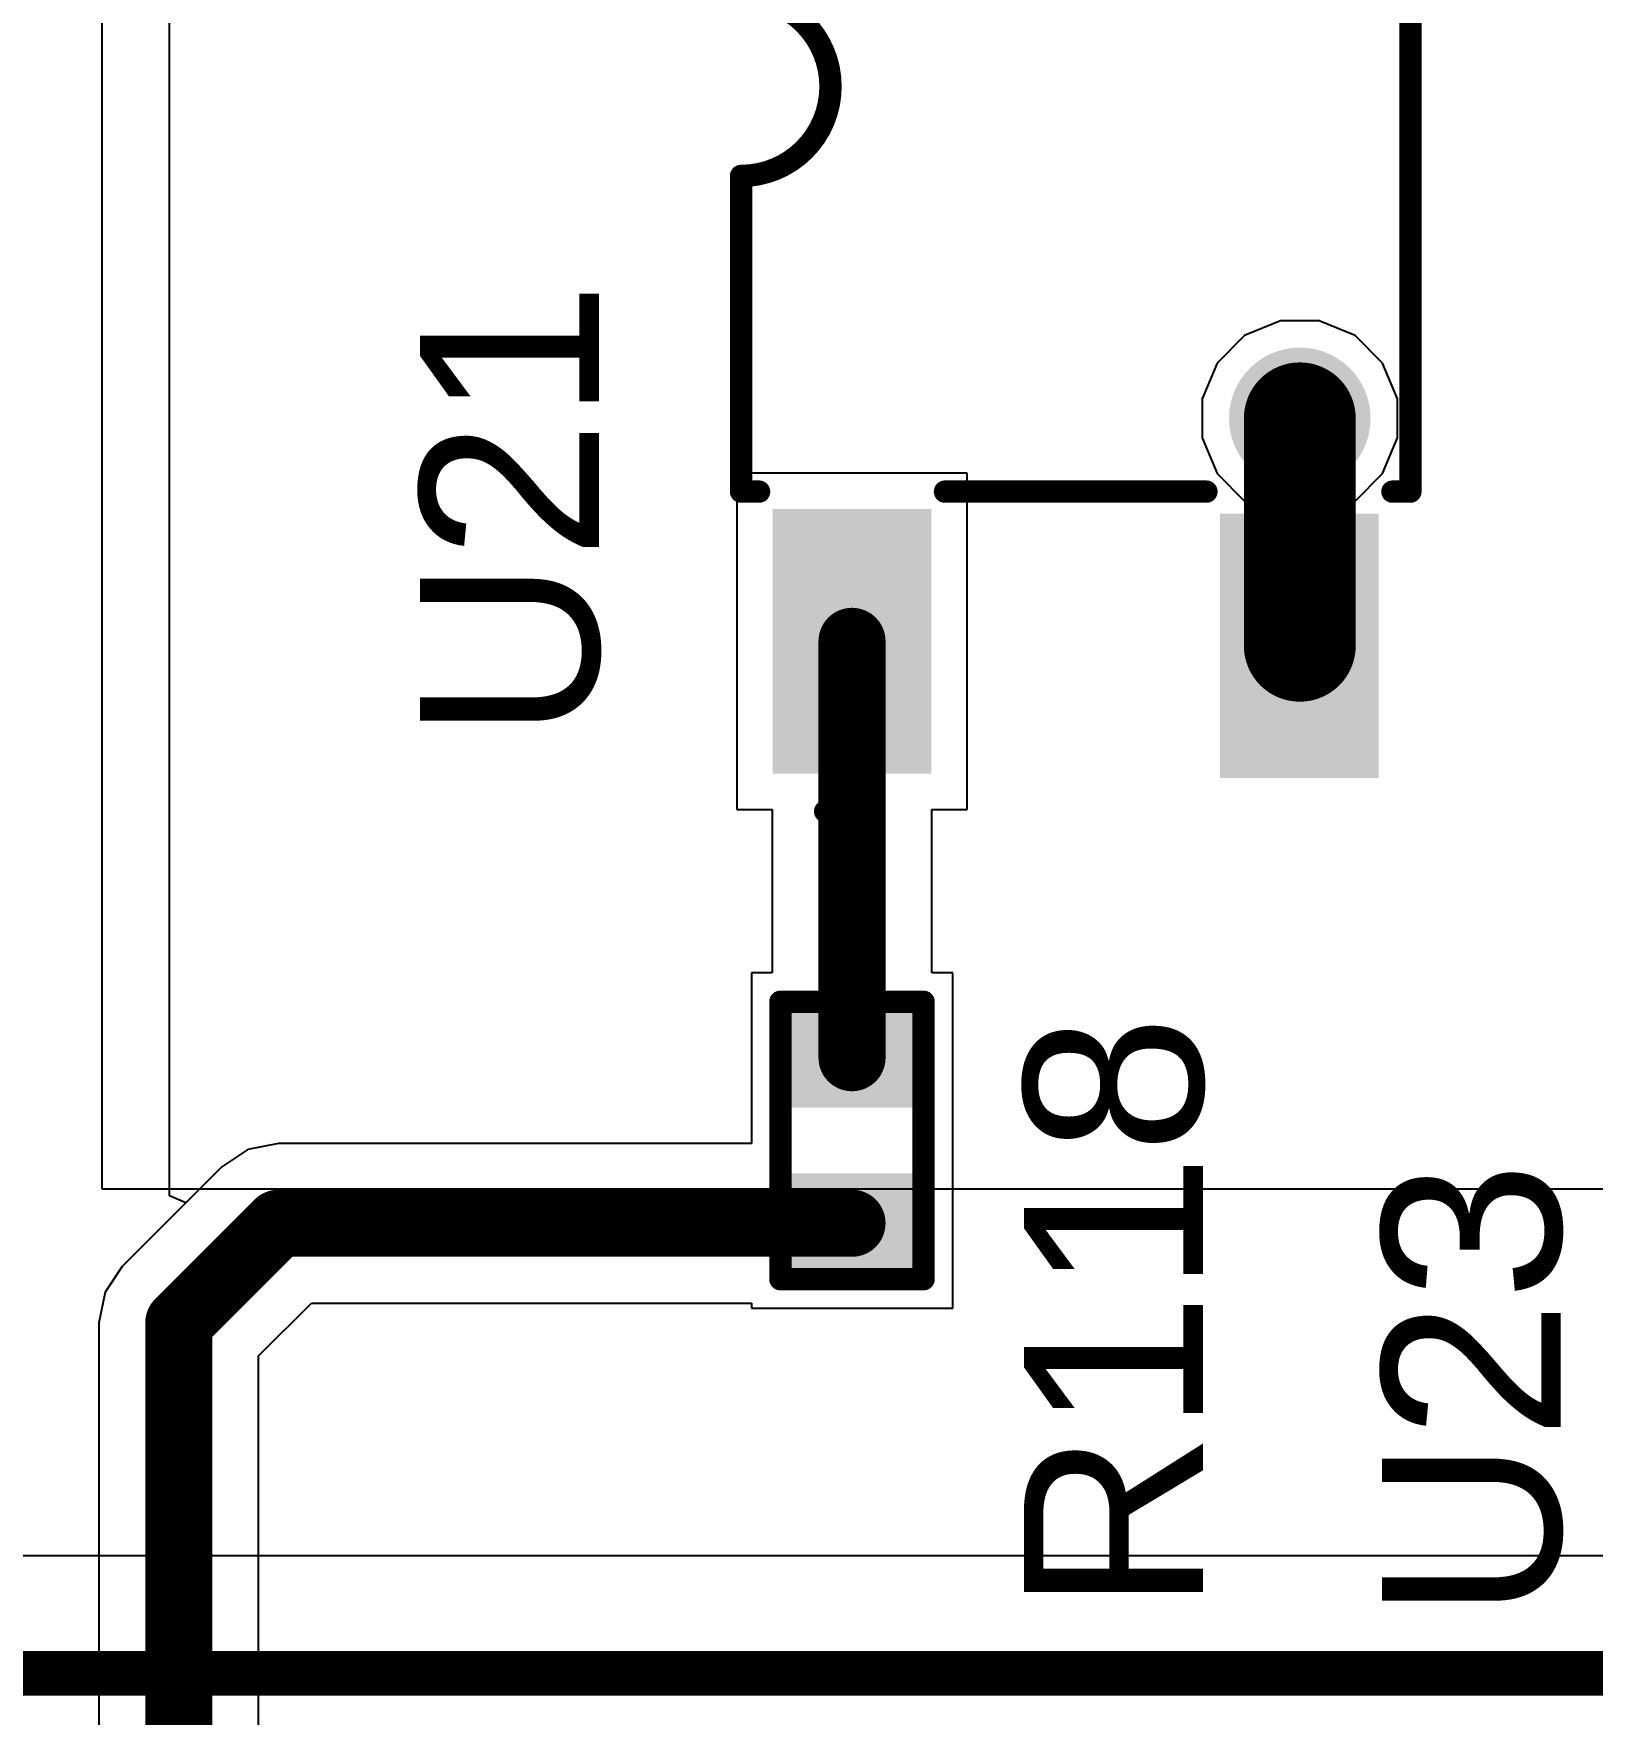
# Model space of a CAD drawing. Header units: inches. Extents: x -3 to 5259, y -3 to 5282.
# Drawn here: x 47.72 to 56.57, y 76.34 to 85.88 of the extents above; entities that cross this region are included whole.
import ezdxf

# ---------------------------------------------------------------- set-up
doc = ezdxf.new("R2010")
doc.units = ezdxf.units.IN
for name, color, linetype in [('Bottom Layer', 5, 'Continuous'), ('Bottom Solder', 6, 'Continuous'), ('Drill Drawing', 1, 'Continuous'), ('Layer 1', 16, 'Continuous'), ('Layer 2', 76, 'Continuous'), ('Top Layer', 1, 'Continuous'), ('Top Overlay', 2, 'Continuous'), ('Top Paste', 8, 'Continuous'), ('Top Solder', 216, 'Continuous'), ('Via Holes', 16, 'Continuous')]:
    doc.layers.add(name, color=color, linetype=linetype)
doc.styles.add('Arial', font='', dxfattribs={"height": 0.2})
doc.styles.get('Arial').set_extended_font_data('Arial')

# ---------------------------------------------------------------- blocks, each defined once
blk = doc.blocks.new('SO_5_7')
at = {"layer": 'Top Layer'}
for points in [[(-3.84985387, 0.8699995300000001), (-3.84985387, 1.67000047), (-2.44985413, 1.67000047), (-2.44985413, 0.8699995300000001)], [(2.44985413, 0.8699995300000001), (2.44985413, 1.67000047), (3.84985387, 1.67000047), (3.84985387, 0.8699995300000001)], [(2.47500013, -0.4000004699999999), (2.47500013, 0.4000004700000001), (3.87499987, 0.4000004699999999), (3.87499987, -0.4000004700000001)], [(-3.87499987, -1.67000047), (-3.87499987, -0.8699995300000001), (-2.47500013, -0.8699995300000001), (-2.47500013, -1.67000047)], [(2.44985413, -1.67000047), (2.44985413, -0.8699995300000001), (3.84985387, -0.8699995300000001), (3.84985387, -1.67000047)]]:
    blk.add_hatch(color=1, dxfattribs=at).paths.add_polyline_path(points)
at = {"layer": 'Top Paste'}
for points in [[(-3.84985387, 0.8699995300000001), (-3.84985387, 1.67000047), (-2.44985413, 1.67000047), (-2.44985413, 0.8699995300000001)], [(2.44985413, 0.8699995300000001), (2.44985413, 1.67000047), (3.84985387, 1.67000047), (3.84985387, 0.8699995300000001)], [(2.47500013, -0.4000004699999999), (2.47500013, 0.4000004700000001), (3.87499987, 0.4000004699999999), (3.87499987, -0.4000004700000001)], [(-3.87499987, -1.67000047), (-3.87499987, -0.8699995300000001), (-2.47500013, -0.8699995300000001), (-2.47500013, -1.67000047)], [(2.44985413, -1.67000047), (2.44985413, -0.8699995300000001), (3.84985387, -0.8699995300000001), (3.84985387, -1.67000047)]]:
    blk.add_hatch(color=8, dxfattribs=at).paths.add_polyline_path(points)
at = {"layer": 'Top Solder'}
for points in [[(-3.90065387, 0.81919953), (-3.90065387, 1.72080047), (-2.39905413, 1.72080047), (-2.39905413, 0.81919953)], [(2.39905413, 0.81919953), (2.39905413, 1.72080047), (3.90065387, 1.72080047), (3.90065387, 0.81919953)], [(2.42420013, -0.4508004699999999), (2.42420013, 0.45080047), (3.92579987, 0.4508004699999999), (3.92579987, -0.45080047)], [(-3.92579987, -1.72080047), (-3.92579987, -0.81919953), (-2.42420013, -0.81919953), (-2.42420013, -1.72080047)], [(2.39905413, -1.72080047), (2.39905413, -0.81919953), (3.90065387, -0.81919953), (3.90065387, -1.72080047)]]:
    blk.add_hatch(color=216, dxfattribs=at).paths.add_polyline_path(points)
at = {"layer": 'Top Overlay'}
for points in [[(-2.29997, 1.8998692, 0.127, 0.127, 0), (-2.29997, 1.797685, 0.127, 0.127, 0)], [(-2.29997, 1.8998692, 0.127, 0.127, 0), (-0.5079745999999999, 1.8998692, 0.127, 0.127, 0)], [(0.508, 1.8998692, 0.127, 0.127, -0.9999999999999999), (-0.507746, 1.8998184, 0.127, 0.127, 0)], [(0.5080254, 1.8998692, 0.127, 0.127, 0), (2.2999954, 1.8998692, 0.127, 0.127, 0)], [(2.2999954, 1.8998692, 0.127, 0.127, 0), (2.2999954, 1.797685, 0.127, 0.127, 0)], [(2.2999954, 1.8998692, 0.127, 0.127, 0), (2.2999954, 1.797812, 0.127, 0.127, 0)], [(-4.115054, 1.4224, 0.127, 0.127, 0), (-3.988054, 1.2954, 0.127, 0.127, 0)], [(-4.115054, 1.4224, 0.127, 0.127, 0), (-4.115054, 1.1684, 0.127, 0.127, 0)], [(-3.988054, 1.2954, 0.127, 0.127, 0), (-4.115054, 1.1684, 0.127, 0.127, 0)], [(-2.29997, 0.7421118, 0.127, 0.127, 0), (-2.29997, -0.7421371999999999, 0.127, 0.127, 0)], [(2.2999954, 0.742188, 0.127, 0.127, 0), (2.2999954, 0.5186426, 0.127, 0.127, 0)], [(2.2999954, -0.5188965999999999, 0.127, 0.127, 0), (2.2999954, -0.742188, 0.127, 0.127, 0)], [(-2.29997, -1.798066, 0.127, 0.127, 0), (-2.29997, -1.9000724, 0.127, 0.127, 0)], [(2.2999954, -1.7978882, 0.127, 0.127, 0), (2.2999954, -1.9000724, 0.127, 0.127, 0)], [(-2.29997, -1.9000724, 0.127, 0.127, 0), (2.2999954, -1.9000724, 0.127, 0.127, 0)]]:
    blk.add_lwpolyline(points, format="xyseb", dxfattribs=at)
for points in [[(-2.33172, 1.8998692, 0.0635, 0.0635, 1), (-2.26822, 1.8998692, 0.0635, 0.0635, 1)], [(-2.33172, 1.8998692, 0.0635, 0.0635, 1), (-2.26822, 1.8998692, 0.0635, 0.0635, 1)], [(-0.5397246, 1.8998692, 0.0635, 0.0635, 1), (-0.4762245999999999, 1.8998692, 0.0635, 0.0635, 1)], [(-0.539496, 1.8998184, 0.0635, 0.0635, 1), (-0.475996, 1.8998184, 0.0635, 0.0635, 1)], [(0.47625, 1.8998692, 0.0635, 0.0635, 1), (0.5397500000000001, 1.8998692, 0.0635, 0.0635, 1)], [(0.4762754, 1.8998692, 0.0635, 0.0635, 1), (0.5397753999999999, 1.8998692, 0.0635, 0.0635, 1)], [(2.2682454, 1.8998692, 0.0635, 0.0635, 1), (2.3317454, 1.8998692, 0.0635, 0.0635, 1)], [(2.2682454, 1.8998692, 0.0635, 0.0635, 1), (2.3317454, 1.8998692, 0.0635, 0.0635, 1)], [(2.2682454, 1.8998692, 0.0635, 0.0635, 1), (2.3317454, 1.8998692, 0.0635, 0.0635, 1)], [(-2.33172, 1.797685, 0.0635, 0.0635, 1), (-2.26822, 1.797685, 0.0635, 0.0635, 1)], [(2.2682454, 1.797812, 0.0635, 0.0635, 1), (2.3317454, 1.797812, 0.0635, 0.0635, 1)], [(2.2682454, 1.797685, 0.0635, 0.0635, 1), (2.3317454, 1.797685, 0.0635, 0.0635, 1)], [(-4.146803999999999, 1.4224, 0.0635, 0.0635, 1), (-4.083303999999999, 1.4224, 0.0635, 0.0635, 1)], [(-4.146803999999999, 1.4224, 0.0635, 0.0635, 1), (-4.083303999999999, 1.4224, 0.0635, 0.0635, 1)], [(-4.019804, 1.2954, 0.0635, 0.0635, 1), (-3.956304, 1.2954, 0.0635, 0.0635, 1)], [(-4.019804, 1.2954, 0.0635, 0.0635, 1), (-3.956304, 1.2954, 0.0635, 0.0635, 1)], [(-4.146803999999999, 1.1684, 0.0635, 0.0635, 1), (-4.083303999999999, 1.1684, 0.0635, 0.0635, 1)], [(-4.146803999999999, 1.1684, 0.0635, 0.0635, 1), (-4.083303999999999, 1.1684, 0.0635, 0.0635, 1)], [(-2.33172, 0.7421118, 0.0635, 0.0635, 1), (-2.26822, 0.7421118, 0.0635, 0.0635, 1)], [(2.2682454, 0.742188, 0.0635, 0.0635, 1), (2.3317454, 0.742188, 0.0635, 0.0635, 1)], [(2.2682454, 0.5186426, 0.0635, 0.0635, 1), (2.3317454, 0.5186426, 0.0635, 0.0635, 1)], [(2.2682454, -0.5188965999999999, 0.0635, 0.0635, 1), (2.3317454, -0.5188965999999999, 0.0635, 0.0635, 1)], [(-2.33172, -0.7421371999999999, 0.0635, 0.0635, 1), (-2.26822, -0.7421371999999999, 0.0635, 0.0635, 1)], [(2.2682454, -0.742188, 0.0635, 0.0635, 1), (2.3317454, -0.742188, 0.0635, 0.0635, 1)], [(-2.33172, -1.798066, 0.0635, 0.0635, 1), (-2.26822, -1.798066, 0.0635, 0.0635, 1)], [(2.2682454, -1.7978882, 0.0635, 0.0635, 1), (2.3317454, -1.7978882, 0.0635, 0.0635, 1)], [(-2.33172, -1.9000724, 0.0635, 0.0635, 1), (-2.26822, -1.9000724, 0.0635, 0.0635, 1)], [(-2.33172, -1.9000724, 0.0635, 0.0635, 1), (-2.26822, -1.9000724, 0.0635, 0.0635, 1)], [(2.2682454, -1.9000724, 0.0635, 0.0635, 1), (2.3317454, -1.9000724, 0.0635, 0.0635, 1)], [(2.2682454, -1.9000724, 0.0635, 0.0635, 1), (2.3317454, -1.9000724, 0.0635, 0.0635, 1)]]:
    blk.add_lwpolyline(points, format="xyseb", close=True, dxfattribs=at)
blk = doc.blocks.new('R___0402_42')
at = {"layer": 'Top Layer'}
for points in [[(-0.6985, -0.3175), (-0.6985, 0.3175), (-0.2412999999999999, 0.3175), (-0.2413, -0.3175)], [(0.2412999999999999, -0.3175), (0.2413, 0.3175), (0.6985, 0.3175), (0.6985, -0.3175)]]:
    blk.add_hatch(color=1, dxfattribs=at).paths.add_polyline_path(points)
at = {"layer": 'Top Paste'}
for points in [[(-0.6985, -0.3175), (-0.6985, 0.3175), (-0.2412999999999999, 0.3175), (-0.2413, -0.3175)], [(0.2412999999999999, -0.3175), (0.2413, 0.3175), (0.6985, 0.3175), (0.6985, -0.3175)]]:
    blk.add_hatch(color=8, dxfattribs=at).paths.add_polyline_path(points)
at = {"layer": 'Top Solder'}
for points in [[(-0.75350116, -0.37250116), (-0.75350116, 0.37250116), (-0.1862988399999999, 0.37250116), (-0.18629884, -0.37250116)], [(0.1862988399999999, -0.37250116), (0.18629884, 0.37250116), (0.75350116, 0.37250116), (0.75350116, -0.37250116)]]:
    blk.add_hatch(color=216, dxfattribs=at).paths.add_polyline_path(points)
at = {"layer": 'Top Overlay'}
for points in [[(-0.7874, 0.4064, 0.127, 0.127, 0), (0.7874, 0.4064, 0.127, 0.127, 0)], [(-0.7874, 0.4064, 0.127, 0.127, 0), (-0.7874, -0.4064, 0.127, 0.127, 0)], [(0.7874, 0.4064, 0.127, 0.127, 0), (0.7874, -0.4064, 0.127, 0.127, 0)], [(-0.7874, -0.4064, 0.127, 0.127, 0), (0.7874, -0.4064, 0.127, 0.127, 0)], [(-0.8128, -0.4318, 0.0032258, 0.0032258, 0), (0.8128, -0.4318, 0.0032258, 0.0032258, 0)]]:
    blk.add_lwpolyline(points, format="xyseb", dxfattribs=at)
for points in [[(-0.8191499999999999, 0.4064, 0.0635, 0.0635, 1), (-0.7556499999999999, 0.4064, 0.0635, 0.0635, 1)], [(-0.8191499999999999, 0.4064, 0.0635, 0.0635, 1), (-0.7556499999999999, 0.4064, 0.0635, 0.0635, 1)], [(0.7556499999999999, 0.4064, 0.0635, 0.0635, 1), (0.8191499999999999, 0.4064, 0.0635, 0.0635, 1)], [(0.7556499999999999, 0.4064, 0.0635, 0.0635, 1), (0.8191499999999999, 0.4064, 0.0635, 0.0635, 1)], [(-0.8191499999999999, -0.4064, 0.0635, 0.0635, 1), (-0.7556499999999999, -0.4064, 0.0635, 0.0635, 1)], [(-0.8191499999999999, -0.4064, 0.0635, 0.0635, 1), (-0.7556499999999999, -0.4064, 0.0635, 0.0635, 1)], [(0.7556499999999999, -0.4064, 0.0635, 0.0635, 1), (0.8191499999999999, -0.4064, 0.0635, 0.0635, 1)], [(0.7556499999999999, -0.4064, 0.0635, 0.0635, 1), (0.8191499999999999, -0.4064, 0.0635, 0.0635, 1)], [(-0.81360518, -0.4318, 0.0016129, 0.0016129, 1), (-0.8119948199999999, -0.4318, 0.0016129, 0.0016129, 1)], [(0.8119948199999999, -0.4318, 0.0016129, 0.0016129, 1), (0.81360518, -0.4318, 0.0016129, 0.0016129, 1)]]:
    blk.add_lwpolyline(points, format="xyseb", close=True, dxfattribs=at)

msp = doc.modelspace()

# ---------------------------------------------------------------- hatches: boundary and pattern name
at = {"layer": 'Bottom Layer'}
h = msp.add_hatch(color=5, dxfattribs=at)
edge = h.paths.add_edge_path()
edge.add_arc((54.90605732, 83.69940333999999), 0.2999994, 0, 360)
at = {"layer": 'Bottom Solder'}
h = msp.add_hatch(color=6, dxfattribs=at)
edge = h.paths.add_edge_path()
edge.add_arc((54.90605732, 83.69940333999999), 0.4015993999999999, 0, 360)
at = {"layer": 'Layer 1'}
h = msp.add_hatch(color=16, dxfattribs=at)
edge = h.paths.add_edge_path()
edge.add_arc((54.90605732, 83.69940333999999), 0.2999994, 0, 360)
at = {"layer": 'Layer 2'}
h = msp.add_hatch(color=76, dxfattribs=at)
edge = h.paths.add_edge_path()
edge.add_arc((54.90605732, 83.69940333999999), 0.2999994, 0, 360)
at = {"layer": 'Top Layer'}
h = msp.add_hatch(color=1, dxfattribs=at)
edge = h.paths.add_edge_path()
edge.add_arc((54.90605732, 83.69940333999999), 0.2999994, 0, 360)
at = {"layer": 'Top Solder'}
h = msp.add_hatch(color=216, dxfattribs=at)
edge = h.paths.add_edge_path()
edge.add_arc((54.90605732, 83.69940333999999), 0.4015993999999999, 0, 360)
at = {"layer": 'Via Holes'}
h = msp.add_hatch(color=7, dxfattribs=at)
edge = h.paths.add_edge_path()
edge.add_arc((54.90605732, 83.69940333999999), 0.1499997, 0, 360)

# ---------------------------------------------------------------- linework, layer by layer
at = {"layer": 'Bottom Layer'}
for p, q in [((48.1076, 79.3242), (48.1076, 106.0196)), ((110.8536137, 79.3242), (48.1076, 79.3242))]:
    msp.add_line(p, q, dxfattribs=at)
at = {"layer": 'Drill Drawing'}
for points in [[(54.77905731999999, 83.82640333999998, 0.0508, 0.0508, 0), (54.77905731999999, 83.95340334, 0.0508, 0.0508, 0)], [(54.77905731999999, 83.95340334, 0.0508, 0.0508, 0), (55.03305732, 83.95340334, 0.0508, 0.0508, 0)], [(55.03305732, 83.82640333999998, 0.0508, 0.0508, 0), (55.03305732, 83.95340334, 0.0508, 0.0508, 0)], [(54.82985732, 83.77560333999999, 0.0508, 0.0508, 0), (54.82985732, 83.85180334, 0.0508, 0.0508, 0)], [(54.82985732, 83.85180334, 0.0508, 0.0508, 0), (54.98225732, 83.85180334, 0.0508, 0.0508, 0)], [(54.98225732, 83.77560333999999, 0.0508, 0.0508, 0), (54.98225732, 83.85180334, 0.0508, 0.0508, 0)], [(54.65205732, 83.57240334, 0.0508, 0.0508, 0), (54.65205732, 83.82640333999998, 0.0508, 0.0508, 0)], [(54.65205732, 83.82640333999998, 0.0508, 0.0508, 0), (54.77905731999999, 83.82640333999998, 0.0508, 0.0508, 0)], [(54.75365731999999, 83.62320333999999, 0.0508, 0.0508, 0), (54.75365731999999, 83.77560333999999, 0.0508, 0.0508, 0)], [(54.75365731999999, 83.77560333999999, 0.0508, 0.0508, 0), (54.82985732, 83.77560333999999, 0.0508, 0.0508, 0)], [(54.98225732, 83.77560333999999, 0.0508, 0.0508, 0), (55.05845732, 83.77560333999999, 0.0508, 0.0508, 0)], [(55.03305732, 83.82640333999998, 0.0508, 0.0508, 0), (55.16005731999999, 83.82640333999998, 0.0508, 0.0508, 0)], [(55.05845732, 83.62320333999999, 0.0508, 0.0508, 0), (55.05845732, 83.77560333999999, 0.0508, 0.0508, 0)], [(55.16005731999999, 83.57240334, 0.0508, 0.0508, 0), (55.16005731999999, 83.82640333999998, 0.0508, 0.0508, 0)], [(54.65205732, 83.57240334, 0.0508, 0.0508, 0), (54.77905731999999, 83.57240334, 0.0508, 0.0508, 0)], [(54.75365731999999, 83.62320333999999, 0.0508, 0.0508, 0), (54.82985732, 83.62320333999999, 0.0508, 0.0508, 0)], [(54.77905731999999, 83.44540334, 0.0508, 0.0508, 0), (54.77905731999999, 83.57240334, 0.0508, 0.0508, 0)], [(54.82985732, 83.54700334, 0.0508, 0.0508, 0), (54.82985732, 83.62320333999999, 0.0508, 0.0508, 0)], [(54.98225732, 83.62320333999999, 0.0508, 0.0508, 0), (55.05845732, 83.62320333999999, 0.0508, 0.0508, 0)], [(54.98225732, 83.54700334, 0.0508, 0.0508, 0), (54.98225732, 83.62320333999999, 0.0508, 0.0508, 0)], [(55.03305732, 83.57240334, 0.0508, 0.0508, 0), (55.16005731999999, 83.57240334, 0.0508, 0.0508, 0)], [(55.03305732, 83.44540334, 0.0508, 0.0508, 0), (55.03305732, 83.57240334, 0.0508, 0.0508, 0)], [(54.82985732, 83.54700334, 0.0508, 0.0508, 0), (54.98225732, 83.54700334, 0.0508, 0.0508, 0)], [(54.77905731999999, 83.44540334, 0.0508, 0.0508, 0), (55.03305732, 83.44540334, 0.0508, 0.0508, 0)]]:
    msp.add_lwpolyline(points, format="xyseb", dxfattribs=at)
for points in [[(54.76635732, 83.95340334, 0.0254, 0.0254, 1), (54.79175731999999, 83.95340334, 0.0254, 0.0254, 1)], [(54.76635732, 83.95340334, 0.0254, 0.0254, 1), (54.79175731999999, 83.95340334, 0.0254, 0.0254, 1)], [(55.02035732, 83.95340334, 0.0254, 0.0254, 1), (55.04575732, 83.95340334, 0.0254, 0.0254, 1)], [(55.02035732, 83.95340334, 0.0254, 0.0254, 1), (55.04575732, 83.95340334, 0.0254, 0.0254, 1)], [(54.81715731999999, 83.85180334, 0.0254, 0.0254, 1), (54.84255732, 83.85180334, 0.0254, 0.0254, 1)], [(54.81715731999999, 83.85180334, 0.0254, 0.0254, 1), (54.84255732, 83.85180334, 0.0254, 0.0254, 1)], [(54.96955732, 83.85180334, 0.0254, 0.0254, 1), (54.99495732, 83.85180334, 0.0254, 0.0254, 1)], [(54.96955732, 83.85180334, 0.0254, 0.0254, 1), (54.99495732, 83.85180334, 0.0254, 0.0254, 1)], [(54.63935732, 83.82640333999998, 0.0254, 0.0254, 1), (54.66475732, 83.82640333999998, 0.0254, 0.0254, 1)], [(54.63935732, 83.82640333999998, 0.0254, 0.0254, 1), (54.66475732, 83.82640333999998, 0.0254, 0.0254, 1)], [(54.74095732, 83.77560333999999, 0.0254, 0.0254, 1), (54.76635732, 83.77560333999999, 0.0254, 0.0254, 1)], [(54.74095732, 83.77560333999999, 0.0254, 0.0254, 1), (54.76635732, 83.77560333999999, 0.0254, 0.0254, 1)], [(54.76635732, 83.82640333999998, 0.0254, 0.0254, 1), (54.79175731999999, 83.82640333999998, 0.0254, 0.0254, 1)], [(54.76635732, 83.82640333999998, 0.0254, 0.0254, 1), (54.79175731999999, 83.82640333999998, 0.0254, 0.0254, 1)], [(54.81715731999999, 83.77560333999999, 0.0254, 0.0254, 1), (54.84255732, 83.77560333999999, 0.0254, 0.0254, 1)], [(54.81715731999999, 83.77560333999999, 0.0254, 0.0254, 1), (54.84255732, 83.77560333999999, 0.0254, 0.0254, 1)], [(54.96955732, 83.77560333999999, 0.0254, 0.0254, 1), (54.99495732, 83.77560333999999, 0.0254, 0.0254, 1)], [(54.96955732, 83.77560333999999, 0.0254, 0.0254, 1), (54.99495732, 83.77560333999999, 0.0254, 0.0254, 1)], [(55.02035732, 83.82640333999998, 0.0254, 0.0254, 1), (55.04575732, 83.82640333999998, 0.0254, 0.0254, 1)], [(55.02035732, 83.82640333999998, 0.0254, 0.0254, 1), (55.04575732, 83.82640333999998, 0.0254, 0.0254, 1)], [(55.04575732, 83.77560333999999, 0.0254, 0.0254, 1), (55.07115732, 83.77560333999999, 0.0254, 0.0254, 1)], [(55.04575732, 83.77560333999999, 0.0254, 0.0254, 1), (55.07115732, 83.77560333999999, 0.0254, 0.0254, 1)], [(55.14735732, 83.82640333999998, 0.0254, 0.0254, 1), (55.17275732, 83.82640333999998, 0.0254, 0.0254, 1)], [(55.14735732, 83.82640333999998, 0.0254, 0.0254, 1), (55.17275732, 83.82640333999998, 0.0254, 0.0254, 1)], [(54.63935732, 83.57240334, 0.0254, 0.0254, 1), (54.66475732, 83.57240334, 0.0254, 0.0254, 1)], [(54.63935732, 83.57240334, 0.0254, 0.0254, 1), (54.66475732, 83.57240334, 0.0254, 0.0254, 1)], [(54.74095732, 83.62320333999999, 0.0254, 0.0254, 1), (54.76635732, 83.62320333999999, 0.0254, 0.0254, 1)], [(54.74095732, 83.62320333999999, 0.0254, 0.0254, 1), (54.76635732, 83.62320333999999, 0.0254, 0.0254, 1)], [(54.76635732, 83.57240334, 0.0254, 0.0254, 1), (54.79175731999999, 83.57240334, 0.0254, 0.0254, 1)], [(54.76635732, 83.57240334, 0.0254, 0.0254, 1), (54.79175731999999, 83.57240334, 0.0254, 0.0254, 1)], [(54.81715731999999, 83.62320333999999, 0.0254, 0.0254, 1), (54.84255732, 83.62320333999999, 0.0254, 0.0254, 1)], [(54.81715731999999, 83.62320333999999, 0.0254, 0.0254, 1), (54.84255732, 83.62320333999999, 0.0254, 0.0254, 1)], [(54.96955732, 83.62320333999999, 0.0254, 0.0254, 1), (54.99495732, 83.62320333999999, 0.0254, 0.0254, 1)], [(54.96955732, 83.62320333999999, 0.0254, 0.0254, 1), (54.99495732, 83.62320333999999, 0.0254, 0.0254, 1)], [(55.02035732, 83.57240334, 0.0254, 0.0254, 1), (55.04575732, 83.57240334, 0.0254, 0.0254, 1)], [(55.02035732, 83.57240334, 0.0254, 0.0254, 1), (55.04575732, 83.57240334, 0.0254, 0.0254, 1)], [(55.04575732, 83.62320333999999, 0.0254, 0.0254, 1), (55.07115732, 83.62320333999999, 0.0254, 0.0254, 1)], [(55.04575732, 83.62320333999999, 0.0254, 0.0254, 1), (55.07115732, 83.62320333999999, 0.0254, 0.0254, 1)], [(55.14735732, 83.57240334, 0.0254, 0.0254, 1), (55.17275732, 83.57240334, 0.0254, 0.0254, 1)], [(55.14735732, 83.57240334, 0.0254, 0.0254, 1), (55.17275732, 83.57240334, 0.0254, 0.0254, 1)], [(54.81715731999999, 83.54700334, 0.0254, 0.0254, 1), (54.84255732, 83.54700334, 0.0254, 0.0254, 1)], [(54.81715731999999, 83.54700334, 0.0254, 0.0254, 1), (54.84255732, 83.54700334, 0.0254, 0.0254, 1)], [(54.96955732, 83.54700334, 0.0254, 0.0254, 1), (54.99495732, 83.54700334, 0.0254, 0.0254, 1)], [(54.96955732, 83.54700334, 0.0254, 0.0254, 1), (54.99495732, 83.54700334, 0.0254, 0.0254, 1)], [(54.76635732, 83.44540334, 0.0254, 0.0254, 1), (54.79175731999999, 83.44540334, 0.0254, 0.0254, 1)], [(54.76635732, 83.44540334, 0.0254, 0.0254, 1), (54.79175731999999, 83.44540334, 0.0254, 0.0254, 1)], [(55.02035732, 83.44540334, 0.0254, 0.0254, 1), (55.04575732, 83.44540334, 0.0254, 0.0254, 1)], [(55.02035732, 83.44540334, 0.0254, 0.0254, 1), (55.04575732, 83.44540334, 0.0254, 0.0254, 1)]]:
    msp.add_lwpolyline(points, format="xyseb", close=True, dxfattribs=at)
at = {"layer": 'Layer 2'}
for p, q in [((54.59224286, 84.16906203999999), (54.43639862, 84.01321779999999)), ((54.79585941999999, 84.25340274), (54.59224286, 84.16906203999999)), ((55.01625522, 84.25340274), (54.79585941999999, 84.25340274)), ((55.21987178, 84.16906203999999), (55.01625522, 84.25340274)), ((55.37571602, 84.01321779999999), (55.21987178, 84.16906203999999)), ((54.43639862, 84.01321779999999), (54.35205792, 83.80960123999999)), ((55.46005672, 83.80960123999999), (55.37571602, 84.01321779999999)), ((54.35205792, 83.80960123999999), (54.35205792, 83.58920544)), ((55.46005672, 83.58920544), (55.46005672, 83.80960123999999)), ((54.35205792, 83.58920544), (54.43639862, 83.38558887999999)), ((55.37571602, 83.38558887999999), (55.46005672, 83.58920544)), ((54.43639862, 83.38558887999999), (54.59224286, 83.22974463999999)), ((55.21987178, 83.22974463999999), (55.37571602, 83.38558887999999)), ((54.59224286, 83.22974463999999), (54.79585941999999, 83.14540394)), ((55.01625522, 83.14540394), (55.21987178, 83.22974463999999)), ((54.79585941999999, 83.14540394), (55.01625522, 83.14540394)), ((64.0334, 77.2414), (41.79288568, 77.2414))]:
    msp.add_line(p, q, dxfattribs=at)
msp.add_lwpolyline([(8.15549804, 76.57473889999999, 0.254, 0.254, 0), (64.56079543999999, 76.57473889999999, 0.254, 0.254, 0)], format="xyseb", dxfattribs=at)
at = {"layer": 'Top Layer'}
for p, q in [((48.48859745999999, 79.28507891999999), (48.4886, 92.51731813999999)), ((53.01783656, 83.38726274), (51.70983816, 83.38726274)), ((51.70983816, 83.38726274), (51.70983816, 81.47926554)), ((53.01783656, 83.38726274), (51.70983816, 83.38726274)), ((51.70983816, 83.38726274), (51.70983816, 81.47926554)), ((53.01783656, 81.47926554), (53.01783656, 83.38726274)), ((53.01783656, 81.47926554), (53.01783656, 83.38726274)), ((51.70983816, 81.47926554), (51.91063024, 81.47926554)), ((51.70983816, 81.47926554), (51.91063024, 81.47926554)), ((51.91063024, 81.47926554), (51.91063277999999, 80.55227475999999)), ((51.91063024, 81.47926554), (51.91063277999999, 80.55227475999999)), ((52.81704701999999, 80.55227475999999), (52.81704448, 81.47926554)), ((52.81704448, 81.47926554), (53.01783656, 81.47926554)), ((52.81704701999999, 80.55227475999999), (52.81704448, 81.47926554)), ((52.81704448, 81.47926554), (53.01783656, 81.47926554)), ((51.91063277999999, 80.55227475999999), (51.79233736, 80.55227475999999)), ((51.79233736, 80.55227475999999), (51.79233736, 79.58308188)), ((51.91063277999999, 80.55227475999999), (51.79233736, 80.55227475999999)), ((51.79233736, 80.55227475999999), (51.79233736, 79.58308188)), ((52.93533736, 80.55227475999999), (52.81704701999999, 80.55227475999999)), ((52.93533736, 80.55227475999999), (52.81704701999999, 80.55227475999999)), ((52.93533736, 79.58707476), (52.93533736, 80.55227475999999)), ((52.93533736, 79.58707476), (52.93533736, 80.55227475999999)), ((49.10707476, 79.58308188), (48.93363848, 79.5485836)), ((49.10707476, 79.58308188), (48.93363848, 79.5485836)), ((51.79233736, 79.58308188), (49.10707476, 79.58308188)), ((51.79233736, 79.58308188), (49.10707476, 79.58308188)), ((52.93533736, 78.64727475999999), (52.93533736, 79.58707476)), ((52.93533736, 78.64727475999999), (52.93533736, 79.58707476)), ((48.93363848, 79.5485836), (48.78660804, 79.45034147999999)), ((48.93363848, 79.5485836), (48.78660804, 79.45034147999999)), ((48.78660804, 79.45034147999999), (48.22131326, 78.88504669999999)), ((48.78660804, 79.45034147999999), (48.5824657, 79.24619913999999)), ((48.5824657, 79.24619913999999), (48.48859745999999, 79.28507891999999)), ((48.22131326, 78.88504669999999), (48.12307114, 78.73801626)), ((48.12307114, 78.73801626), (48.08857286, 78.56457997999999)), ((48.9949871, 78.37685366), (49.29480108, 78.67666763999999)), ((48.9949871, 78.37685366), (49.29480108, 78.67666763999999)), ((49.29480108, 78.67666763999999), (51.79233736, 78.67666763999999)), ((49.29480108, 78.67666763999999), (51.79233736, 78.67666763999999)), ((51.79233736, 78.67666763999999), (51.79233736, 78.64727475999999)), ((51.79233736, 78.67666763999999), (51.79233736, 78.64727475999999)), ((51.79233736, 78.64727475999999), (52.93533736, 78.64727475999999)), ((51.79233736, 78.64727475999999), (52.93533736, 78.64727475999999)), ((48.08857286, 78.56457997999999), (48.08857286, 73.2602294)), ((48.9949871, 73.2602294), (48.9949871, 78.37685366)), ((48.9949871, 73.62331478), (48.9949871, 78.37685366))]:
    msp.add_line(p, q, dxfattribs=at)
for points in [[(54.90605732, 82.40811814, 0.635, 0.635, 0), (54.90605732, 83.69940333999999, 0.635, 0.635, 0)], [(52.36383736, 82.4332616, 0.3809999999999999, 0.3809999999999999, 0), (52.36383989999999, 80.06967476, 0.3809999999999999, 0.3809999999999999, 0)], [(48.54177997999999, 78.56457997999999, 0.3809999999999999, 0.3809999999999999, 0), (49.10707476, 79.12987475999999, 0.3809999999999999, 0.3809999999999999, 0)], [(49.10707476, 79.12987475999999, 0.3809999999999999, 0.3809999999999999, 0), (52.36383736, 79.12987475999999, 0.3809999999999999, 0.3809999999999999, 0)], [(48.54177997999999, 72.92996335999999, 0.3809999999999999, 0.3809999999999999, 0), (48.54177997999999, 78.56457997999999, 0.3809999999999999, 0.3809999999999999, 0)]]:
    msp.add_lwpolyline(points, format="xyseb", dxfattribs=at)
for points in [[(54.74730732, 83.69940333999999, 0.3175, 0.3175, 1), (55.06480732, 83.69940333999999, 0.3175, 0.3175, 1)], [(54.74730732, 82.40811814, 0.3175, 0.3175, 1), (55.06480732, 82.40811814, 0.3175, 0.3175, 1)], [(52.26858736, 82.4332616, 0.1905, 0.1905, 1), (52.45908736000001, 82.4332616, 0.1905, 0.1905, 1)], [(52.2685899, 80.06967476, 0.1905, 0.1905, 1), (52.4590899, 80.06967476, 0.1905, 0.1905, 1)], [(49.01182476, 79.12987475999999, 0.1905, 0.1905, 1), (49.20232476, 79.12987475999999, 0.1905, 0.1905, 1)], [(49.01182476, 79.12987475999999, 0.1905, 0.1905, 1), (49.20232476, 79.12987475999999, 0.1905, 0.1905, 1)], [(52.26858736, 79.12987475999999, 0.1905, 0.1905, 1), (52.45908736000001, 79.12987475999999, 0.1905, 0.1905, 1)], [(48.44652997999999, 78.56457997999999, 0.1905, 0.1905, 1), (48.63702998, 78.56457997999999, 0.1905, 0.1905, 1)], [(48.44652997999999, 78.56457997999999, 0.1905, 0.1905, 1), (48.63702998, 78.56457997999999, 0.1905, 0.1905, 1)]]:
    msp.add_lwpolyline(points, format="xyseb", close=True, dxfattribs=at)

# ---------------------------------------------------------------- block references
at = {"rotation": 90}
for name, p in [('SO_5_7', (53.63383735999999, 85.58311814)), ('R___0402_42', (52.36383736, 79.59977475999999))]:
    msp.add_blockref(name, p, dxfattribs=at)

# ---------------------------------------------------------------- texts
at = {"layer": 'Top Overlay', "style": 'Arial'}
for s, p in [('U21', (50.92683236, 81.8730519)), ('R118', (54.3558349, 76.92021446)), ('U23', (56.3878349, 76.87777106))]:
    msp.add_text(s, height=1.016, rotation=90, dxfattribs=at).set_placement(p)

doc.saveas('drawing.dxf')
